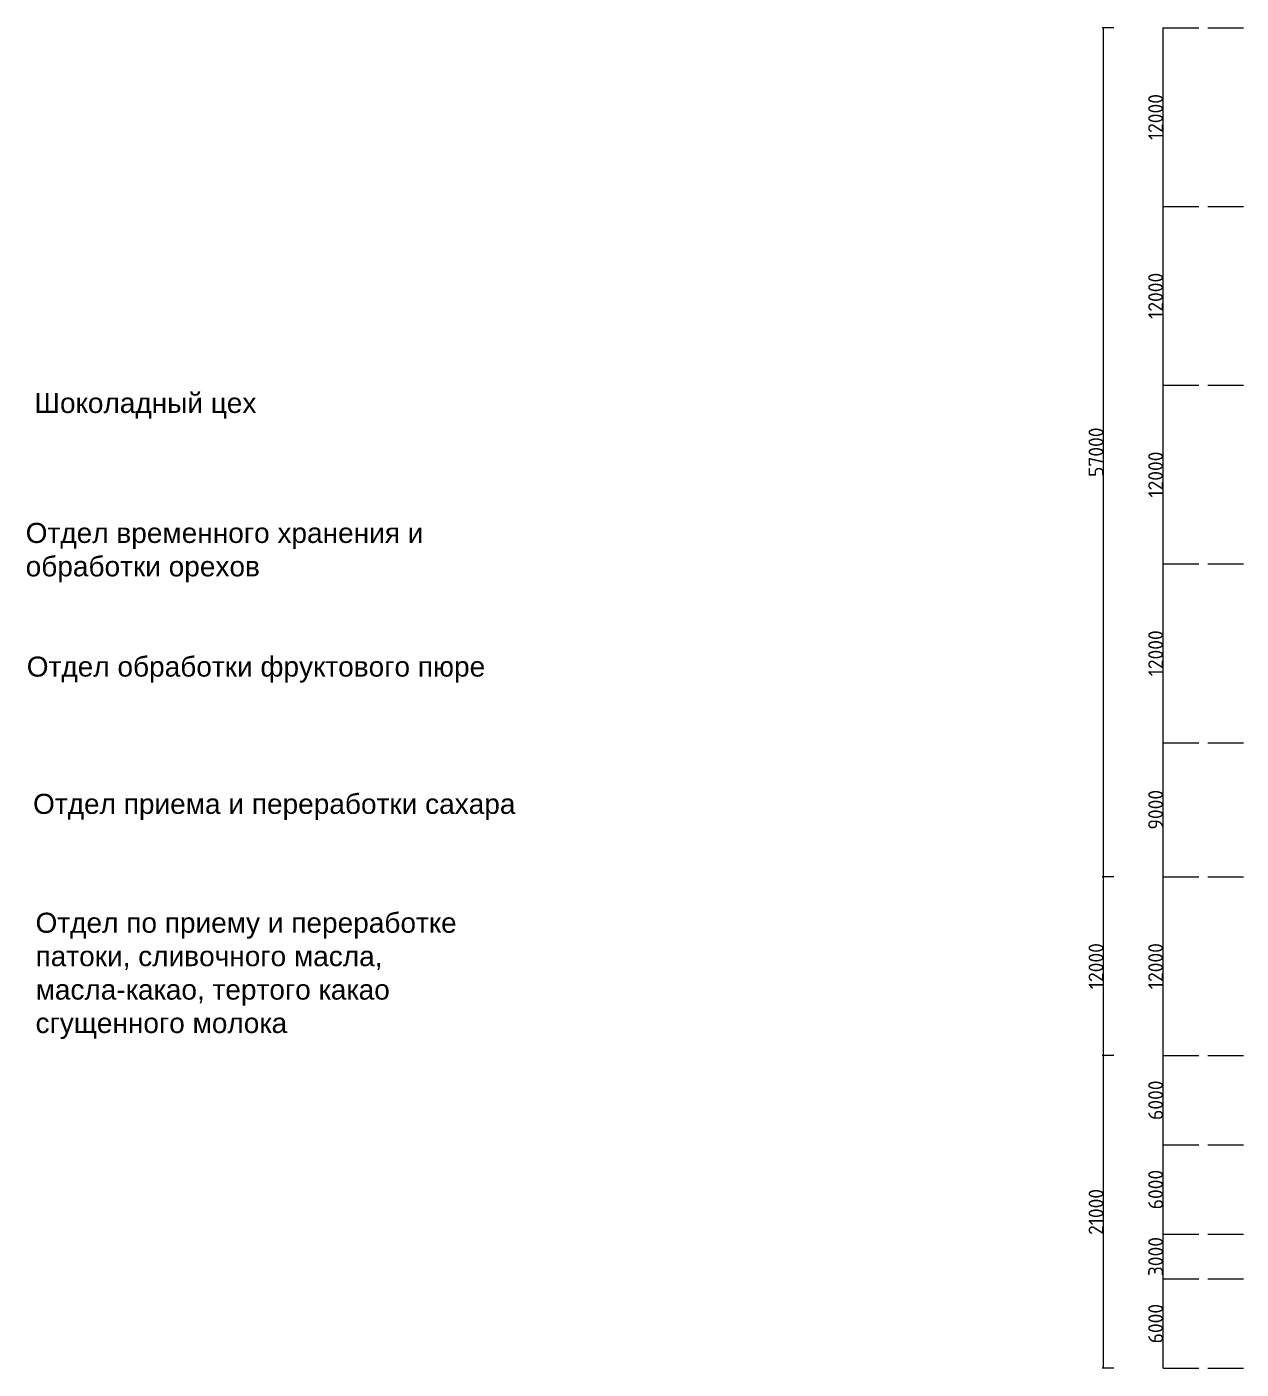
# Model space of a CAD drawing. Header units: millimetres. Extents: x -1544140 to 7445918, y -1294905 to 2019878.
# Drawn here: x 1991794 to 2073273, y 293625 to 383735 of the extents above; entities that cross this region are included whole.
import ezdxf

# ---------------------------------------------------------------- set-up
doc = ezdxf.new("R2010")
doc.units = ezdxf.units.MM
doc.header["$MEASUREMENT"] = 0
doc.linetypes.add('ACAD_ISO02W100', pattern=[15, 12, -3])
doc.layers.add('Plan 2', color=7, linetype='Continuous')
doc.styles.add('Annotative', font='GOST Common.ttf')
doc.styles.get("Standard").update_dxf_attribs({"font": 'arial.ttf'})
doc.dimstyles.get("Standard").update_dxf_attribs({"dimtxt": 1000, "dimasz": 100, "dimexe": 100, "dimexo": 0.06, "dimgap": 0.19, "dimtad": 1, "dimdec": 0, "dimzin": 0, "dimdsep": 46, "dimtxsty": 'Annotative', "dimblk": 'ARCHTICK', "dimcen": 0.09, "dimadec": 0, "dimazin": 0, "dimtfac": 1, "dimtdec": 0, "dimtofl": 0, "dimtmove": 0, "dimatfit": 3, "dimldrblk": 'ARCHTICK', "dimfxl": 700, "dimfxlon": 1, "dimtolj": 1, "dimtzin": 0, "dimarcsym": 0})

# ---------------------------------------------------------------- blocks, each defined once
blk = doc.blocks.new('_ArchTick')
at = {"color": 0, "linetype": 'ByBlock', "const_width": 0.15}
blk.add_lwpolyline([(-0.5, -0.5), (0.5, 0.5)], dxfattribs=at)
blk = doc.blocks.new('*D34')
at = {"color": 0, "lineweight": -2, "transparency": 16777216}
for p, q in [((2068037, 299680), (2068137, 299680)), ((2068037, 293680), (2068037, 299680)), ((2068037, 293680), (2068137, 293680))]:
    blk.add_line(p, q, dxfattribs=at)
at = {"layer": 'Defpoints', "color": 0, "transparency": 16777216}
for p in [(2068037, 299680), (2068037, 299680), (2068037, 293680)]:
    blk.add_point(p, dxfattribs=at)
at = {"color": 0, "lineweight": -2, "transparency": 16777216, "xscale": 100, "yscale": 100, "zscale": 100}
for p, rotation in [((2068037, 299680), 90), ((2068037, 293680), 270)]:
    blk.add_blockref('_ArchTick', p, dxfattribs=dict(at, rotation=rotation))
at = {"color": 0, "transparency": 16777216, "insert": (2067536, 296680), "char_height": 1000, "attachment_point": 5, "rotation": 90, "style": 'Annotative'}
blk.add_mtext('\\A1;6000', dxfattribs=at)
blk = doc.blocks.new('*D35')
at = {"color": 0, "lineweight": -2, "transparency": 16777216}
for p, q in [((2068037, 302680), (2068137, 302680)), ((2068037, 299680), (2068037, 302680)), ((2068037, 299680), (2068137, 299680))]:
    blk.add_line(p, q, dxfattribs=at)
at = {"layer": 'Defpoints', "color": 0, "transparency": 16777216}
for p in [(2068037, 302680), (2068037, 302680), (2068037, 299680)]:
    blk.add_point(p, dxfattribs=at)
at = {"color": 0, "lineweight": -2, "transparency": 16777216, "xscale": 100, "yscale": 100, "zscale": 100}
for p, rotation in [((2068037, 302680), 90), ((2068037, 299680), 270)]:
    blk.add_blockref('_ArchTick', p, dxfattribs=dict(at, rotation=rotation))
at = {"color": 0, "transparency": 16777216, "insert": (2067536, 301180), "char_height": 1000, "attachment_point": 5, "rotation": 90, "style": 'Annotative'}
blk.add_mtext('\\A1;3000', dxfattribs=at)
blk = doc.blocks.new('*D36')
at = {"color": 0, "lineweight": -2, "transparency": 16777216}
for p, q in [((2068037, 308680), (2068137, 308680)), ((2068037, 302680), (2068037, 308680)), ((2068037, 302680), (2068137, 302680))]:
    blk.add_line(p, q, dxfattribs=at)
at = {"layer": 'Defpoints', "color": 0, "transparency": 16777216}
for p in [(2068037, 308680), (2068037, 308680), (2068037, 302680)]:
    blk.add_point(p, dxfattribs=at)
at = {"color": 0, "lineweight": -2, "transparency": 16777216, "xscale": 100, "yscale": 100, "zscale": 100}
for p, rotation in [((2068037, 308680), 90), ((2068037, 302680), 270)]:
    blk.add_blockref('_ArchTick', p, dxfattribs=dict(at, rotation=rotation))
at = {"color": 0, "transparency": 16777216, "insert": (2067536, 305680), "char_height": 1000, "attachment_point": 5, "rotation": 90, "style": 'Annotative'}
blk.add_mtext('\\A1;6000', dxfattribs=at)
blk = doc.blocks.new('*D37')
at = {"color": 0, "lineweight": -2, "transparency": 16777216}
for p, q in [((2068037, 314680), (2068137, 314680)), ((2068037, 308680), (2068037, 314680)), ((2068037, 308680), (2068137, 308680))]:
    blk.add_line(p, q, dxfattribs=at)
at = {"layer": 'Defpoints', "color": 0, "transparency": 16777216}
for p in [(2068037, 314680), (2068037, 314680), (2068037, 308680)]:
    blk.add_point(p, dxfattribs=at)
at = {"color": 0, "lineweight": -2, "transparency": 16777216, "xscale": 100, "yscale": 100, "zscale": 100}
for p, rotation in [((2068037, 314680), 90), ((2068037, 308680), 270)]:
    blk.add_blockref('_ArchTick', p, dxfattribs=dict(at, rotation=rotation))
at = {"color": 0, "transparency": 16777216, "insert": (2067536, 311680), "char_height": 1000, "attachment_point": 5, "rotation": 90, "style": 'Annotative'}
blk.add_mtext('\\A1;6000', dxfattribs=at)
blk = doc.blocks.new('*D38')
at = {"color": 0, "lineweight": -2, "transparency": 16777216}
for p, q in [((2068037, 326680), (2068137, 326680)), ((2068037, 314680), (2068037, 326680)), ((2068037, 314680), (2068137, 314680))]:
    blk.add_line(p, q, dxfattribs=at)
at = {"layer": 'Defpoints', "color": 0, "transparency": 16777216}
for p in [(2068037, 326680), (2068037, 326680), (2068037, 314680)]:
    blk.add_point(p, dxfattribs=at)
at = {"color": 0, "lineweight": -2, "transparency": 16777216, "xscale": 100, "yscale": 100, "zscale": 100}
for p, rotation in [((2068037, 326680), 90), ((2068037, 314680), 270)]:
    blk.add_blockref('_ArchTick', p, dxfattribs=dict(at, rotation=rotation))
at = {"color": 0, "transparency": 16777216, "insert": (2067536, 320680), "char_height": 1000, "attachment_point": 5, "rotation": 90, "style": 'Annotative'}
blk.add_mtext('\\A1;12000', dxfattribs=at)
blk = doc.blocks.new('*D39')
at = {"color": 0, "lineweight": -2, "transparency": 16777216}
for p, q in [((2068037, 335680), (2068137, 335680)), ((2068037, 326680), (2068037, 335680)), ((2068037, 326680), (2068137, 326680))]:
    blk.add_line(p, q, dxfattribs=at)
at = {"layer": 'Defpoints', "color": 0, "transparency": 16777216}
for p in [(2068037, 335680), (2068037, 335680), (2068037, 326680)]:
    blk.add_point(p, dxfattribs=at)
at = {"color": 0, "lineweight": -2, "transparency": 16777216, "xscale": 100, "yscale": 100, "zscale": 100}
for p, rotation in [((2068037, 335680), 90), ((2068037, 326680), 270)]:
    blk.add_blockref('_ArchTick', p, dxfattribs=dict(at, rotation=rotation))
at = {"color": 0, "transparency": 16777216, "insert": (2067536, 331180), "char_height": 1000, "attachment_point": 5, "rotation": 90, "style": 'Annotative'}
blk.add_mtext('\\A1;9000', dxfattribs=at)
blk = doc.blocks.new('*D40')
at = {"color": 0, "lineweight": -2, "transparency": 16777216}
for p, q in [((2068037, 347680), (2068137, 347680)), ((2068037, 335680), (2068037, 347680)), ((2068037, 335680), (2068137, 335680))]:
    blk.add_line(p, q, dxfattribs=at)
at = {"layer": 'Defpoints', "color": 0, "transparency": 16777216}
for p in [(2068037, 347680), (2068037, 347680), (2068037, 335680)]:
    blk.add_point(p, dxfattribs=at)
at = {"color": 0, "lineweight": -2, "transparency": 16777216, "xscale": 100, "yscale": 100, "zscale": 100}
for p, rotation in [((2068037, 347680), 90), ((2068037, 335680), 270)]:
    blk.add_blockref('_ArchTick', p, dxfattribs=dict(at, rotation=rotation))
at = {"color": 0, "transparency": 16777216, "insert": (2067536, 341680), "char_height": 1000, "attachment_point": 5, "rotation": 90, "style": 'Annotative'}
blk.add_mtext('\\A1;12000', dxfattribs=at)
blk = doc.blocks.new('*D41')
at = {"color": 0, "lineweight": -2, "transparency": 16777216}
for p, q in [((2068037, 359680), (2068137, 359680)), ((2068037, 347680), (2068037, 359680)), ((2068037, 347680), (2068137, 347680))]:
    blk.add_line(p, q, dxfattribs=at)
at = {"layer": 'Defpoints', "color": 0, "transparency": 16777216}
for p in [(2068037, 359680), (2068037, 359680), (2068037, 347680)]:
    blk.add_point(p, dxfattribs=at)
at = {"color": 0, "lineweight": -2, "transparency": 16777216, "xscale": 100, "yscale": 100, "zscale": 100}
for p, rotation in [((2068037, 359680), 90), ((2068037, 347680), 270)]:
    blk.add_blockref('_ArchTick', p, dxfattribs=dict(at, rotation=rotation))
at = {"color": 0, "transparency": 16777216, "insert": (2067536, 353680), "char_height": 1000, "attachment_point": 5, "rotation": 90, "style": 'Annotative'}
blk.add_mtext('\\A1;12000', dxfattribs=at)
blk = doc.blocks.new('*D42')
at = {"color": 0, "lineweight": -2, "transparency": 16777216}
for p, q in [((2068037, 371680), (2068137, 371680)), ((2068037, 359680), (2068037, 371680)), ((2068037, 359680), (2068137, 359680))]:
    blk.add_line(p, q, dxfattribs=at)
at = {"layer": 'Defpoints', "color": 0, "transparency": 16777216}
for p in [(2068037, 371680), (2068037, 371680), (2068037, 359680)]:
    blk.add_point(p, dxfattribs=at)
at = {"color": 0, "lineweight": -2, "transparency": 16777216, "xscale": 100, "yscale": 100, "zscale": 100}
for p, rotation in [((2068037, 371680), 90), ((2068037, 359680), 270)]:
    blk.add_blockref('_ArchTick', p, dxfattribs=dict(at, rotation=rotation))
at = {"color": 0, "transparency": 16777216, "insert": (2067536, 365680), "char_height": 1000, "attachment_point": 5, "rotation": 90, "style": 'Annotative'}
blk.add_mtext('\\A1;12000', dxfattribs=at)
blk = doc.blocks.new('*D43')
at = {"color": 0, "lineweight": -2, "transparency": 16777216}
for p, q in [((2068037, 383680), (2068137, 383680)), ((2068037, 371680), (2068037, 383680)), ((2068037, 371680), (2068137, 371680))]:
    blk.add_line(p, q, dxfattribs=at)
at = {"layer": 'Defpoints', "color": 0, "transparency": 16777216}
for p in [(2068037, 383680), (2068037, 383680), (2068037, 371680)]:
    blk.add_point(p, dxfattribs=at)
at = {"color": 0, "lineweight": -2, "transparency": 16777216, "xscale": 100, "yscale": 100, "zscale": 100}
for p, rotation in [((2068037, 383680), 90), ((2068037, 371680), 270)]:
    blk.add_blockref('_ArchTick', p, dxfattribs=dict(at, rotation=rotation))
at = {"color": 0, "transparency": 16777216, "insert": (2067536, 377680), "char_height": 1000, "attachment_point": 5, "rotation": 90, "style": 'Annotative'}
blk.add_mtext('\\A1;12000', dxfattribs=at)
blk = doc.blocks.new('*D22')
at = {"color": 0, "lineweight": -2, "transparency": 16777216}
for p, q in [((2064737, 314680), (2063937, 314680)), ((2064037, 293680), (2064037, 314680)), ((2064737, 293680), (2063937, 293680))]:
    blk.add_line(p, q, dxfattribs=at)
at = {"layer": 'Defpoints', "color": 0, "transparency": 16777216}
for p in [(2064037, 314680), (2078213, 314680), (2076213, 293680)]:
    blk.add_point(p, dxfattribs=at)
at = {"color": 0, "lineweight": -2, "transparency": 16777216, "xscale": 100, "yscale": 100, "zscale": 100}
for p, rotation in [((2064037, 314680), 90), ((2064037, 293680), 270)]:
    blk.add_blockref('_ArchTick', p, dxfattribs=dict(at, rotation=rotation))
at = {"color": 0, "transparency": 16777216, "insert": (2063536, 304180), "char_height": 1000, "attachment_point": 5, "rotation": 90, "style": 'Annotative'}
blk.add_mtext('\\A1;21000', dxfattribs=at)
blk = doc.blocks.new('*D23')
at = {"color": 0, "lineweight": -2, "transparency": 16777216}
for p, q in [((2064737, 326680), (2063937, 326680)), ((2064037, 314680), (2064037, 326680)), ((2064737, 314680), (2063937, 314680))]:
    blk.add_line(p, q, dxfattribs=at)
at = {"layer": 'Defpoints', "color": 0, "transparency": 16777216}
for p in [(2064037, 326680), (2078213, 326680), (2078213, 314680)]:
    blk.add_point(p, dxfattribs=at)
at = {"color": 0, "lineweight": -2, "transparency": 16777216, "xscale": 100, "yscale": 100, "zscale": 100}
for p, rotation in [((2064037, 326680), 90), ((2064037, 314680), 270)]:
    blk.add_blockref('_ArchTick', p, dxfattribs=dict(at, rotation=rotation))
at = {"color": 0, "transparency": 16777216, "insert": (2063536, 320680), "char_height": 1000, "attachment_point": 5, "rotation": 90, "style": 'Annotative'}
blk.add_mtext('\\A1;12000', dxfattribs=at)
blk = doc.blocks.new('*D24')
at = {"color": 0, "lineweight": -2, "transparency": 16777216}
for p, q in [((2064737, 383680), (2063937, 383680)), ((2064037, 326680), (2064037, 383680)), ((2064737, 326680), (2063937, 326680))]:
    blk.add_line(p, q, dxfattribs=at)
at = {"layer": 'Defpoints', "color": 0, "transparency": 16777216}
for p in [(2064037, 383680), (2078213, 383680), (2078213, 326680)]:
    blk.add_point(p, dxfattribs=at)
at = {"color": 0, "lineweight": -2, "transparency": 16777216, "xscale": 100, "yscale": 100, "zscale": 100}
for p, rotation in [((2064037, 383680), 90), ((2064037, 326680), 270)]:
    blk.add_blockref('_ArchTick', p, dxfattribs=dict(at, rotation=rotation))
at = {"color": 0, "transparency": 16777216, "insert": (2063536, 355180), "char_height": 1000, "attachment_point": 5, "rotation": 90, "style": 'Annotative'}
blk.add_mtext('\\A1;57000', dxfattribs=at)

msp = doc.modelspace()

# ---------------------------------------------------------------- linework, layer by layer
at = {"color": 9, "linetype": 'ACAD_ISO02W100', "ltscale": 200, "true_color": 0xc4c4c5}
for p, q in [((2068036.6, 383679.8), (2182437.2, 383679.8)), ((2068036.6, 371679.8), (2182437.2, 371679.8)), ((2068036.6, 359679.8), (2182437.2, 359679.8)), ((2068036.6, 347679.8), (2182437.2, 347679.8)), ((2068036.6, 335679.8), (2182437.2, 335679.8)), ((2068036.6, 326679.8), (2182437.2, 326679.8)), ((2068036.6, 314679.8), (2182437.2, 314679.8)), ((2068036.6, 308679.8), (2182437.2, 308679.8)), ((2068036.6, 302679.8), (2182437.2, 302679.8)), ((2068036.6, 299679.8), (2182437.2, 299679.8)), ((2068036.6, 293679.8), (2182437.2, 293679.8))]:
    msp.add_line(p, q, dxfattribs=at)

# ---------------------------------------------------------------- texts
at = {"layer": 'Plan 2', "attachment_point": 1}
for s, width, gutter_width, insert, char_height in [('Шоколадный цех', 43766.072, 7.48, (1992294.1, 359160.7), 1346.209), ('Отдел временного хранения и обработки орехов', 31659.791, 7.48, (1991715.1, 350435.4), 1346.209), ('Отдел обработки фруктового пюре', 31659.791, 7.48, (1991785.8, 341462.9), 1346.209), ('Отдел приема и переработки сахара', 31659.791, 7.48, (1992208.8, 332246.2), 1346.209), ('\\pt21536;Отдел по приему и переработке патоки, сливочного масла, масла-какао, тертого какао сгущенного молока', 30344.748, 4, (1992377.9, 324266.5), 1346)]:
    msp.add_mtext_dynamic_manual_height_columns(s, width=width, gutter_width=gutter_width, heights=[0], dxfattribs=dict(at, insert=insert, char_height=char_height))

# ---------------------------------------------------------------- dimensions: what is measured, and where the dimension line sits
for base, p1, p2, picture, middle in [((2064036.6, 383679.8), (2078212.6, 326679.8), (2078212.6, 383679.8), '*D24', (2063536.4, 355179.8)), ((2068036.6, 383679.8), (2068036.6, 371679.8), (2068036.6, 383679.8), '*D43', (2067536.4, 377679.8)), ((2068036.6, 371679.8), (2068036.6, 359679.8), (2068036.6, 371679.8), '*D42', (2067536.4, 365679.8)), ((2068036.6, 359679.8), (2068036.6, 347679.8), (2068036.6, 359679.8), '*D41', (2067536.4, 353679.8)), ((2068036.6, 347679.8), (2068036.6, 335679.8), (2068036.6, 347679.8), '*D40', (2067536.4, 341679.8)), ((2068036.6, 335679.8), (2068036.6, 326679.8), (2068036.6, 335679.8), '*D39', (2067536.4, 331179.8)), ((2064036.6, 326679.8), (2078212.6, 314679.8), (2078212.6, 326679.8), '*D23', (2063536.4, 320679.8)), ((2068036.6, 326679.8), (2068036.6, 314679.8), (2068036.6, 326679.8), '*D38', (2067536.4, 320679.8)), ((2068036.6, 314679.8), (2068036.6, 308679.8), (2068036.6, 314679.8), '*D37', (2067536.4, 311679.8)), ((2068036.6, 308679.8), (2068036.6, 302679.8), (2068036.6, 308679.8), '*D36', (2067536.4, 305679.8)), ((2068036.6, 302679.8), (2068036.6, 299679.8), (2068036.6, 302679.8), '*D35', (2067536.4, 301179.8))]:
    dim = msp.add_linear_dim(base=base, p1=p1, p2=p2, angle=90, dimstyle='Standard', override={"dimtmove": 1})
    dim.commit()
    dim.dimension.update_dxf_attribs({"geometry": picture, "text_midpoint": middle})
for base, p1, p2, picture, middle in [((2064036.6, 314679.8), (2076212.6, 293679.8), (2078212.6, 314679.8), '*D22', (2063536.4, 304179.8)), ((2068036.6, 299679.8), (2068036.6, 293679.8), (2068036.6, 299679.8), '*D34', (2067536.4, 296679.8))]:
    dim = msp.add_linear_dim(base=base, p1=p1, p2=p2, angle=90, dimstyle='Standard')
    dim.commit()
    dim.dimension.update_dxf_attribs({"geometry": picture, "text_midpoint": middle})

doc.saveas('drawing.dxf')
